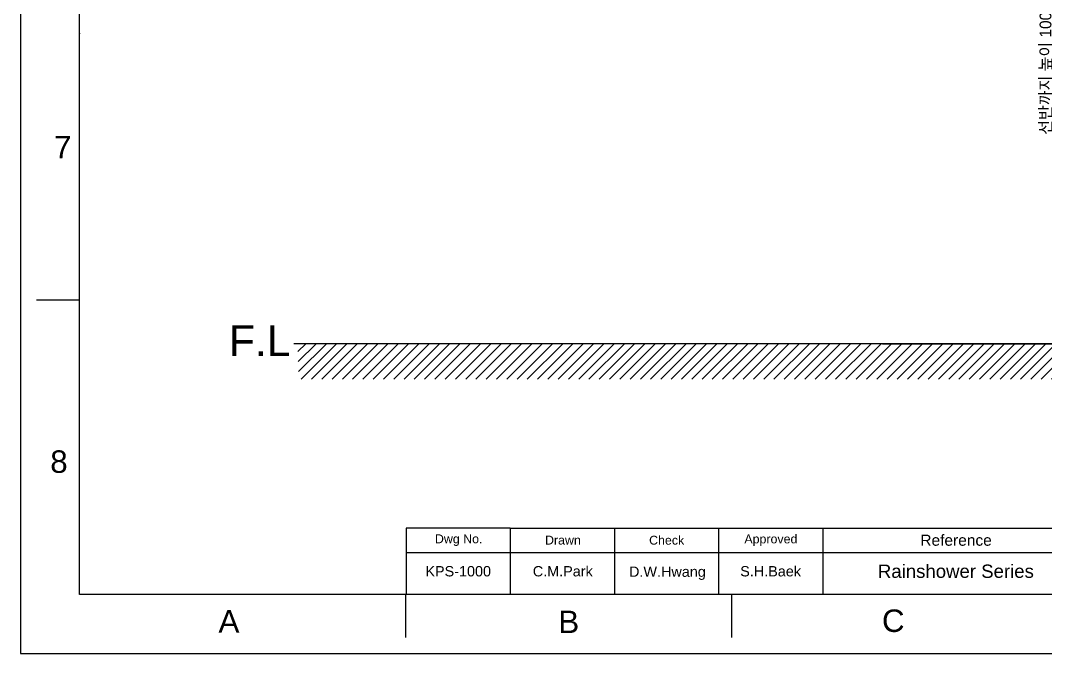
# Model space of a CAD drawing. Header units: millimetres. Extents: x -6909 to -4533, y -2578 to 782.
# Drawn here: x -6909 to -5516, y -2578 to -1718 of the extents above; entities that cross this region are included whole.
import ezdxf

# ---------------------------------------------------------------- set-up
doc = ezdxf.new("R2010")
doc.units = ezdxf.units.MM
for name, color, linetype in [('FORM', 7, 'Continuous'), ('hatch', 2, 'Continuous'), ('TEXT', 2, 'Continuous')]:
    doc.layers.add(name, color=color, linetype=linetype)
doc.styles.add('ARIAL', font='arial.ttf')
doc.styles.get("Standard").update_dxf_attribs({"font": 'arial.ttf'})
doc.dimstyles.get("Standard").update_dxf_attribs({"dimtxt": 16, "dimasz": 16, "dimexe": 0.18, "dimexo": 0.0625, "dimgap": 3.5, "dimtad": 0, "dimdec": 1, "dimdsep": 46, "dimtxsty": 'Standard', "dimcen": 0.09, "dimclrd": 3, "dimclre": 3, "dimclrt": 3, "dimadec": 0, "dimazin": 0, "dimtfac": 1, "dimtdec": 1, "dimtofl": 0, "dimtmove": 0, "dimatfit": 3, "dimfxl": 1, "dimtolj": 1, "dimtzin": 0, "dimarcsym": 0})

# ---------------------------------------------------------------- blocks, each defined once
blk = doc.blocks.new('*D152')
at = {"color": 3, "lineweight": -2, "transparency": 16777216}
for p, q in [((-5737.9, -1340.2), (-5502.9, -1340.2)), ((-5503.1, -1356.2), (-5503.1, -2141)), ((-5737.9, -2157), (-5502.9, -2157))]:
    blk.add_line(p, q, dxfattribs=at)
at = {"color": 3, "lineweight": 18, "transparency": 16777216}
for points in [[(-5505.7, -1356.2), (-5500.4, -1356.2), (-5503.1, -1340.2)], [(-5505.7, -2141), (-5500.4, -2141), (-5503.1, -2157)]]:
    blk.add_solid(points, dxfattribs=at)
at = {"layer": 'Defpoints', "color": 0, "lineweight": 18, "transparency": 16777216}
for p in [(-5737.9, -1340.2), (-5737.9, -2157), (-5503.1, -2157)]:
    blk.add_point(p, dxfattribs=at)
at = {"color": 3, "lineweight": 18, "transparency": 16777216, "insert": (-5515.5, -1748.6), "char_height": 16, "attachment_point": 5, "rotation": 90}
blk.add_mtext('\\A1;{\\fGulim|b0|i0|c129|p50;선반까지 높이 1000 ~ 1050}', dxfattribs=at)

msp = doc.modelspace()

# ---------------------------------------------------------------- hatches: boundary and pattern name
at = {"layer": 'hatch'}
h = msp.add_hatch(dxfattribs=at)
h.set_pattern_fill('ANSI31', color=256, scale=3.110273)
h.set_pattern_definition([(45, (-8251.342, -2085.195), (-6.982763, 6.982763), [])])
h.paths.add_polyline_path([(-4852, -2156.98), (-6532.59, -2156.98), (-6531.33, -2205.05), (-4852, -2205.05)])

# ---------------------------------------------------------------- linework, layer by layer
msp.add_line((-4902, -2156.98), (-6537.59, -2156.98))
at = {"layer": 'FORM', "color": 7, "linetype": 'Continuous'}
for p, q in [((-6909.26, 782.06), (-6909.26, -2577.94)), ((-6829.26, -2097.94), (-6887.4, -2097.94)), ((-6386.04, -2497.96), (-6386.04, -2556.1)), ((-5942.84, -2497.95), (-5942.84, -2556.1)), ((-6909.26, -2577.94), (-4533.26, -2577.94))]:
    msp.add_line(p, q, dxfattribs=at)
at = {"layer": 'FORM', "linetype": 'Continuous'}
for p, q in [((-6829.26, -2497.94), (-6829.26, 702.06)), ((-4613.26, -2497.94), (-6829.26, -2497.94))]:
    msp.add_line(p, q, dxfattribs=at)
at = {"layer": 'FORM'}
for p, q in [((-6243.62, -2407.53), (-6385.26, -2407.53)), ((-6385.26, -2407.53), (-6385.26, -2497.94)), ((-6243.62, -2407.53), (-4613.26, -2407.53)), ((-6243.62, -2407.53), (-6243.62, -2497.94)), ((-6101.98, -2407.53), (-6101.98, -2497.94)), ((-5960.34, -2497.94), (-5960.34, -2407.53)), ((-5818.7, -2497.94), (-5818.7, -2407.53)), ((-6385.26, -2440.68), (-4974.89, -2440.68))]:
    msp.add_line(p, q, dxfattribs=at)
msp.add_point((-6829.26, -1735.55), dxfattribs=at)
msp.add_point((-6829.26, -1735.55), dxfattribs=at)

# ---------------------------------------------------------------- texts
at = {"layer": 'FORM', "char_height": 30.5, "attachment_point": 5}
for s, width, insert in [('7', 200, (-6851.87, -1890.01)), ('8', 200, (-6856.99, -2317.45)), ('A', 40, (-6625.98, -2534.24)), ('B', 40, (-6164.18, -2534.92)), ('C', 40, (-5723.17, -2533.61))]:
    msp.add_mtext_dynamic_manual_height_columns(s, width=width, gutter_width=50, heights=[0], dxfattribs=dict(at, insert=insert))
at = {"layer": 'TEXT'}
for s, width, gutter_width, insert, char_height, attachment_point in [('F.L', 57.1832, 50, (-6626.1, -2132.18), 41.47, 1), ('Dwg No.', 141.6395, 75.34, (-6313.77, -2423.95), 12.054, 5), ('Drawn', 141.6395, 75.34, (-6172.13, -2423.95), 12.054, 5), ('Check', 141.6395, 75.34, (-6031.16, -2424.1), 12.054, 5), ('Approved', 141.6395, 75.34, (-5889.52, -2424.1), 12.054, 5), ('Reference', 361.6327, 75.34, (-5637.88, -2424.1), 15.068, 5)]:
    msp.add_mtext_dynamic_manual_height_columns(s, width=width, gutter_width=gutter_width, heights=[0], dxfattribs=dict(at, insert=insert, char_height=char_height, attachment_point=attachment_point))
at = {"layer": 'TEXT', "attachment_point": 5, "style": 'ARIAL'}
for s, width, insert, char_height in [('KPS-1000', 141.6395, (-6314.44, -2466.29), 14), ('C.M.Park', 141.6395, (-6172.33, -2466.29), 14), ('D.W.Hwang', 141.6395, (-6030.11, -2468.88), 14), ('S.H.Baek', 141.6395, (-5889.88, -2466.29), 14), ('Rainshower Series', 274.403, (-5638.12, -2466.29), 18.0816)]:
    msp.add_mtext_dynamic_manual_height_columns(s, width=width, gutter_width=75.34, heights=[0], dxfattribs=dict(at, insert=insert, char_height=char_height))

# ---------------------------------------------------------------- dimensions: what is measured, and where the dimension line sits
at = {"color": 1, "lineweight": 18}
dim = msp.add_linear_dim(base=(-5503.07, -2156.98), p1=(-5737.91, -1340.18), p2=(-5737.91, -2156.98), angle=90, text='{\\fGulim|b0|i0|c129|p50;선반까지 높이 1000 ~ 1050}', dimstyle='Standard', override={"dimtad": 3}, dxfattribs=at)
dim.commit()
dim.dimension.update_dxf_attribs({"geometry": '*D152', "text_midpoint": (-5515.47, -1748.58)})

doc.saveas('drawing.dxf')
